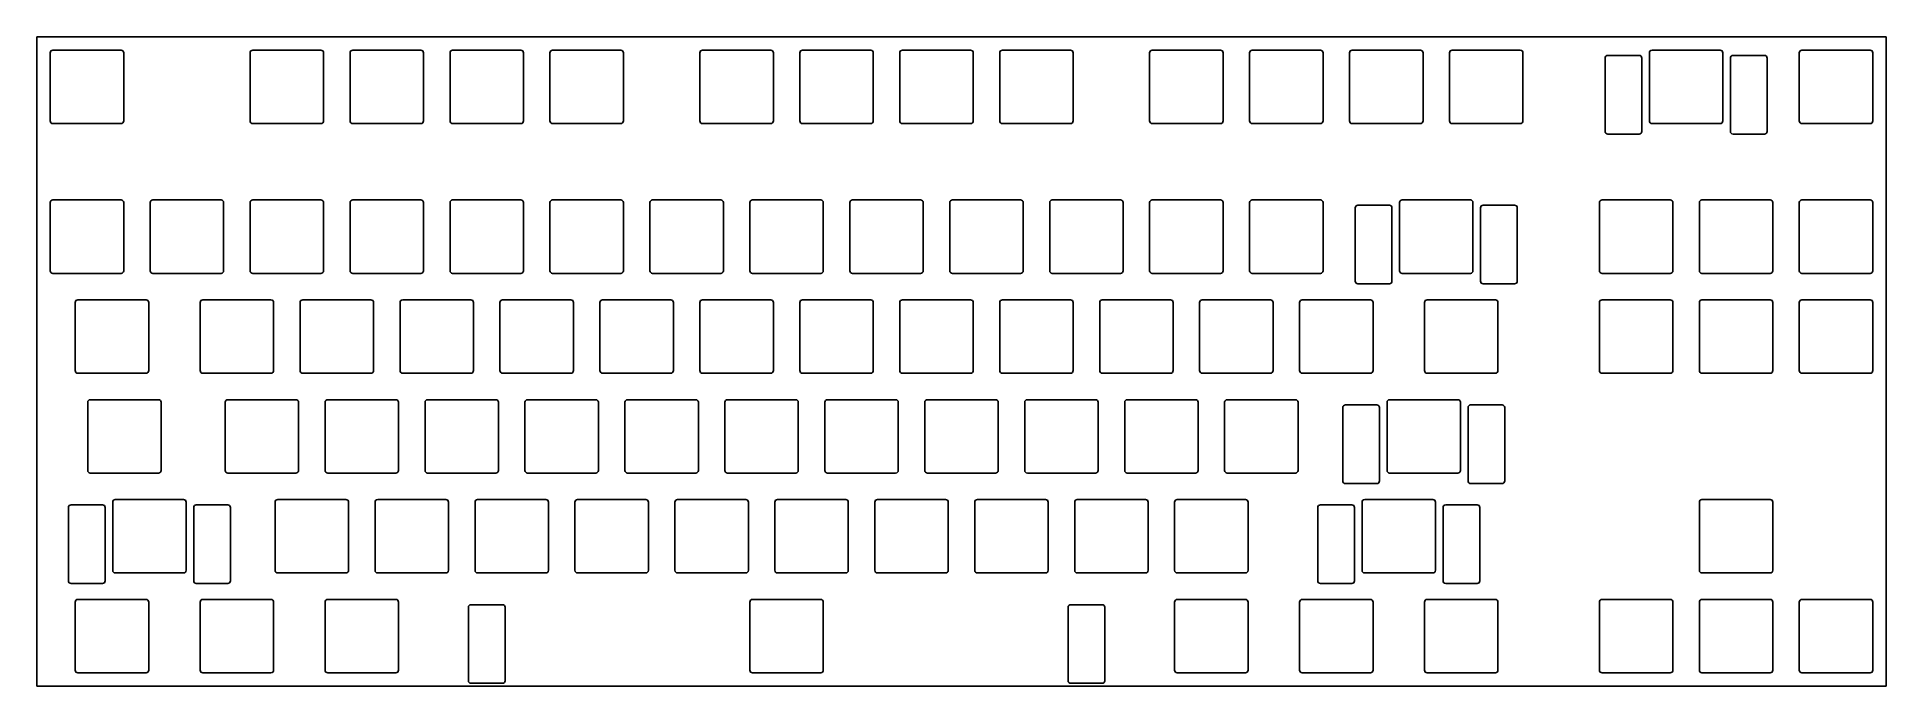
# Model space of a CAD drawing. Header units: millimetres. Extents: x 10 to 362, y -124 to 0.
import ezdxf

# ---------------------------------------------------------------- set-up
doc = ezdxf.new("R2010")
doc.units = ezdxf.units.MM

msp = doc.modelspace()

# ---------------------------------------------------------------- linework, layer by layer
for p, q in [((9.525, 0), (361.95, 0)), ((9.525, -123.825), (9.525, 0)), ((361.95, -123.825), (361.95, 0)), ((12.05, -3.025), (12.05, -16.025)), ((12.55, -2.525), (25.55, -2.525)), ((26.05, -3.025), (26.05, -16.025)), ((50.15, -3.025), (50.15, -16.025)), ((50.65, -2.525), (63.65, -2.525)), ((64.15, -3.025), (64.15, -16.025)), ((69.2, -3.025), (69.2, -16.025)), ((69.7, -2.525), (82.7, -2.525)), ((83.2, -3.025), (83.2, -16.025)), ((88.25, -3.025), (88.25, -16.025)), ((88.75, -2.525), (101.75, -2.525)), ((102.25, -3.025), (102.25, -16.025)), ((107.3, -3.025), (107.3, -16.025)), ((107.8, -2.525), (120.8, -2.525)), ((121.3, -3.025), (121.3, -16.025)), ((135.875, -3.025), (135.875, -16.025)), ((136.375, -2.525), (149.375, -2.525)), ((149.875, -3.025), (149.875, -16.025)), ((154.925, -3.025), (154.925, -16.025)), ((155.425, -2.525), (168.425, -2.525)), ((168.925, -3.025), (168.925, -16.025)), ((173.975, -3.025), (173.975, -16.025)), ((174.475, -2.525), (187.475, -2.525)), ((187.975, -3.025), (187.975, -16.025)), ((193.025, -3.025), (193.025, -16.025)), ((193.525, -2.525), (206.525, -2.525)), ((207.025, -3.025), (207.025, -16.025)), ((221.6, -3.025), (221.6, -16.025)), ((222.1, -2.525), (235.1, -2.525)), ((235.6, -3.025), (235.6, -16.025)), ((240.65, -3.025), (240.65, -16.025)), ((241.15, -2.525), (254.15, -2.525)), ((254.65, -3.025), (254.65, -16.025)), ((259.7, -3.025), (259.7, -16.025)), ((260.2, -2.525), (273.2, -2.525)), ((273.7, -3.025), (273.7, -16.025)), ((278.75, -3.025), (278.75, -16.025)), ((279.25, -2.525), (292.25, -2.525)), ((292.75, -3.025), (292.75, -16.025)), ((316.85, -3.025), (316.85, -16.025)), ((317.35, -2.525), (330.35, -2.525)), ((330.85, -3.025), (330.85, -16.025)), ((345.425, -3.025), (345.425, -16.025)), ((345.925, -2.525), (358.925, -2.525)), ((359.425, -3.025), (359.425, -16.025)), ((308.412, -4.025), (308.412, -18.025)), ((308.912, -3.525), (314.912, -3.525)), ((315.412, -4.025), (315.412, -18.025)), ((332.288, -4.025), (332.288, -18.025)), ((332.788, -3.525), (338.788, -3.525)), ((339.288, -4.025), (339.288, -18.025)), ((12.55, -16.525), (25.55, -16.525)), ((50.65, -16.525), (63.65, -16.525)), ((69.7, -16.525), (82.7, -16.525)), ((88.75, -16.525), (101.75, -16.525)), ((107.8, -16.525), (120.8, -16.525)), ((136.375, -16.525), (149.375, -16.525)), ((155.425, -16.525), (168.425, -16.525)), ((174.475, -16.525), (187.475, -16.525)), ((193.525, -16.525), (206.525, -16.525)), ((222.1, -16.525), (235.1, -16.525)), ((241.15, -16.525), (254.15, -16.525)), ((260.2, -16.525), (273.2, -16.525)), ((279.25, -16.525), (292.25, -16.525)), ((317.35, -16.525), (330.35, -16.525)), ((345.925, -16.525), (358.925, -16.525)), ((308.912, -18.525), (314.912, -18.525)), ((332.788, -18.525), (338.788, -18.525)), ((12.05, -31.6), (12.05, -44.6)), ((12.55, -31.1), (25.55, -31.1)), ((26.05, -31.6), (26.05, -44.6)), ((31.1, -31.6), (31.1, -44.6)), ((31.6, -31.1), (44.6, -31.1)), ((45.1, -31.6), (45.1, -44.6)), ((50.15, -31.6), (50.15, -44.6)), ((50.65, -31.1), (63.65, -31.1)), ((64.15, -31.6), (64.15, -44.6)), ((69.2, -31.6), (69.2, -44.6)), ((69.7, -31.1), (82.7, -31.1)), ((83.2, -31.6), (83.2, -44.6)), ((88.25, -31.6), (88.25, -44.6)), ((88.75, -31.1), (101.75, -31.1)), ((102.25, -31.6), (102.25, -44.6)), ((107.3, -31.6), (107.3, -44.6)), ((107.8, -31.1), (120.8, -31.1)), ((121.3, -31.6), (121.3, -44.6)), ((126.35, -31.6), (126.35, -44.6)), ((126.85, -31.1), (139.85, -31.1)), ((140.35, -31.6), (140.35, -44.6)), ((145.4, -31.6), (145.4, -44.6)), ((145.9, -31.1), (158.9, -31.1)), ((159.4, -31.6), (159.4, -44.6)), ((164.45, -31.6), (164.45, -44.6)), ((164.95, -31.1), (177.95, -31.1)), ((178.45, -31.6), (178.45, -44.6)), ((183.5, -31.6), (183.5, -44.6)), ((184, -31.1), (197, -31.1)), ((197.5, -31.6), (197.5, -44.6)), ((202.55, -31.6), (202.55, -44.6)), ((203.05, -31.1), (216.05, -31.1)), ((216.55, -31.6), (216.55, -44.6)), ((221.6, -31.6), (221.6, -44.6)), ((222.1, -31.1), (235.1, -31.1)), ((235.6, -31.6), (235.6, -44.6)), ((240.65, -31.6), (240.65, -44.6)), ((241.15, -31.1), (254.15, -31.1)), ((254.65, -31.6), (254.65, -44.6)), ((269.225, -31.6), (269.225, -44.6)), ((269.725, -31.1), (282.725, -31.1)), ((283.225, -31.6), (283.225, -44.6)), ((307.325, -31.6), (307.325, -44.6)), ((307.825, -31.1), (320.825, -31.1)), ((321.325, -31.6), (321.325, -44.6)), ((326.375, -31.6), (326.375, -44.6)), ((326.875, -31.1), (339.875, -31.1)), ((340.375, -31.6), (340.375, -44.6)), ((345.425, -31.6), (345.425, -44.6)), ((345.925, -31.1), (358.925, -31.1)), ((359.425, -31.6), (359.425, -44.6)), ((260.787, -32.6), (260.787, -46.6)), ((261.287, -32.1), (267.287, -32.1)), ((267.787, -32.6), (267.787, -46.6)), ((284.663, -32.6), (284.663, -46.6)), ((285.163, -32.1), (291.163, -32.1)), ((291.663, -32.6), (291.663, -46.6)), ((12.55, -45.1), (25.55, -45.1)), ((31.6, -45.1), (44.6, -45.1)), ((50.65, -45.1), (63.65, -45.1)), ((69.7, -45.1), (82.7, -45.1)), ((88.75, -45.1), (101.75, -45.1)), ((107.8, -45.1), (120.8, -45.1)), ((126.85, -45.1), (139.85, -45.1)), ((145.9, -45.1), (158.9, -45.1)), ((164.95, -45.1), (177.95, -45.1)), ((184, -45.1), (197, -45.1)), ((203.05, -45.1), (216.05, -45.1)), ((222.1, -45.1), (235.1, -45.1)), ((241.15, -45.1), (254.15, -45.1)), ((269.725, -45.1), (282.725, -45.1)), ((307.825, -45.1), (320.825, -45.1)), ((326.875, -45.1), (339.875, -45.1)), ((345.925, -45.1), (358.925, -45.1)), ((261.287, -47.1), (267.287, -47.1)), ((285.163, -47.1), (291.163, -47.1)), ((16.8125, -50.65), (16.8125, -63.65)), ((17.3125, -50.15), (30.3125, -50.15)), ((30.8125, -50.65), (30.8125, -63.65)), ((40.625, -50.65), (40.625, -63.65)), ((41.125, -50.15), (54.125, -50.15)), ((54.625, -50.65), (54.625, -63.65)), ((59.675, -50.65), (59.675, -63.65)), ((60.175, -50.15), (73.175, -50.15)), ((73.675, -50.65), (73.675, -63.65)), ((78.725, -50.65), (78.725, -63.65)), ((79.225, -50.15), (92.225, -50.15)), ((92.725, -50.65), (92.725, -63.65)), ((97.775, -50.65), (97.775, -63.65)), ((98.275, -50.15), (111.275, -50.15)), ((111.775, -50.65), (111.775, -63.65)), ((116.825, -50.65), (116.825, -63.65)), ((117.325, -50.15), (130.325, -50.15)), ((130.825, -50.65), (130.825, -63.65)), ((135.875, -50.65), (135.875, -63.65)), ((136.375, -50.15), (149.375, -50.15)), ((149.875, -50.65), (149.875, -63.65)), ((154.925, -50.65), (154.925, -63.65)), ((155.425, -50.15), (168.425, -50.15)), ((168.925, -50.65), (168.925, -63.65)), ((173.975, -50.65), (173.975, -63.65)), ((174.475, -50.15), (187.475, -50.15)), ((187.975, -50.65), (187.975, -63.65)), ((193.025, -50.65), (193.025, -63.65)), ((193.525, -50.15), (206.525, -50.15)), ((207.025, -50.65), (207.025, -63.65)), ((212.075, -50.65), (212.075, -63.65)), ((212.575, -50.15), (225.575, -50.15)), ((226.075, -50.65), (226.075, -63.65)), ((231.125, -50.65), (231.125, -63.65)), ((231.625, -50.15), (244.625, -50.15)), ((245.125, -50.65), (245.125, -63.65)), ((250.175, -50.65), (250.175, -63.65)), ((250.675, -50.15), (263.675, -50.15)), ((264.175, -50.65), (264.175, -63.65)), ((273.9875, -50.65), (273.9875, -63.65)), ((274.4875, -50.15), (287.4875, -50.15)), ((287.9875, -50.65), (287.9875, -63.65)), ((307.325, -50.65), (307.325, -63.65)), ((307.825, -50.15), (320.825, -50.15)), ((321.325, -50.65), (321.325, -63.65)), ((326.375, -50.65), (326.375, -63.65)), ((326.875, -50.15), (339.875, -50.15)), ((340.375, -50.65), (340.375, -63.65)), ((345.425, -50.65), (345.425, -63.65)), ((345.925, -50.15), (358.925, -50.15)), ((359.425, -50.65), (359.425, -63.65)), ((17.3125, -64.15), (30.3125, -64.15)), ((41.125, -64.15), (54.125, -64.15)), ((60.175, -64.15), (73.175, -64.15)), ((79.225, -64.15), (92.225, -64.15)), ((98.275, -64.15), (111.275, -64.15)), ((117.325, -64.15), (130.325, -64.15)), ((136.375, -64.15), (149.375, -64.15)), ((155.425, -64.15), (168.425, -64.15)), ((174.475, -64.15), (187.475, -64.15)), ((193.525, -64.15), (206.525, -64.15)), ((212.575, -64.15), (225.575, -64.15)), ((231.625, -64.15), (244.625, -64.15)), ((250.675, -64.15), (263.675, -64.15)), ((274.4875, -64.15), (287.4875, -64.15)), ((307.825, -64.15), (320.825, -64.15)), ((326.875, -64.15), (339.875, -64.15)), ((345.925, -64.15), (358.925, -64.15)), ((19.19375, -69.7), (19.19375, -82.7)), ((19.69375, -69.2), (32.69375, -69.2)), ((33.19375, -69.7), (33.19375, -82.7)), ((45.3875, -69.7), (45.3875, -82.7)), ((45.8875, -69.2), (58.8875, -69.2)), ((59.3875, -69.7), (59.3875, -82.7)), ((64.4375, -69.7), (64.4375, -82.7)), ((64.9375, -69.2), (77.9375, -69.2)), ((78.4375, -69.7), (78.4375, -82.7)), ((83.4875, -69.7), (83.4875, -82.7)), ((83.9875, -69.2), (96.9875, -69.2)), ((97.4875, -69.7), (97.4875, -82.7)), ((102.5375, -69.7), (102.5375, -82.7)), ((103.0375, -69.2), (116.0375, -69.2)), ((116.5375, -69.7), (116.5375, -82.7)), ((121.5875, -69.7), (121.5875, -82.7)), ((122.0875, -69.2), (135.0875, -69.2)), ((135.5875, -69.7), (135.5875, -82.7)), ((140.6375, -69.7), (140.6375, -82.7)), ((141.1375, -69.2), (154.1375, -69.2)), ((154.6375, -69.7), (154.6375, -82.7)), ((159.6875, -69.7), (159.6875, -82.7)), ((160.1875, -69.2), (173.1875, -69.2)), ((173.6875, -69.7), (173.6875, -82.7)), ((178.7375, -69.7), (178.7375, -82.7)), ((179.2375, -69.2), (192.2375, -69.2)), ((192.7375, -69.7), (192.7375, -82.7)), ((197.7875, -69.7), (197.7875, -82.7)), ((198.2875, -69.2), (211.2875, -69.2)), ((211.7875, -69.7), (211.7875, -82.7)), ((216.8375, -69.7), (216.8375, -82.7)), ((217.3375, -69.2), (230.3375, -69.2)), ((230.8375, -69.7), (230.8375, -82.7)), ((235.8875, -69.7), (235.8875, -82.7)), ((236.3875, -69.2), (249.3875, -69.2)), ((249.8875, -69.7), (249.8875, -82.7)), ((258.90575, -70.2), (264.90575, -70.2)), ((266.84375, -69.7), (266.84375, -82.7)), ((267.34375, -69.2), (280.34375, -69.2)), ((280.84375, -69.7), (280.84375, -82.7)), ((282.78175, -70.2), (288.78175, -70.2)), ((258.40575, -70.7), (258.40575, -84.7)), ((265.40575, -70.7), (265.40575, -84.7)), ((282.28175, -70.7), (282.28175, -84.7)), ((289.28175, -70.7), (289.28175, -84.7)), ((19.69375, -83.2), (32.69375, -83.2)), ((45.8875, -83.2), (58.8875, -83.2)), ((64.9375, -83.2), (77.9375, -83.2)), ((83.9875, -83.2), (96.9875, -83.2)), ((103.0375, -83.2), (116.0375, -83.2)), ((122.0875, -83.2), (135.0875, -83.2)), ((141.1375, -83.2), (154.1375, -83.2)), ((160.1875, -83.2), (173.1875, -83.2)), ((179.2375, -83.2), (192.2375, -83.2)), ((198.2875, -83.2), (211.2875, -83.2)), ((217.3375, -83.2), (230.3375, -83.2)), ((236.3875, -83.2), (249.3875, -83.2)), ((267.34375, -83.2), (280.34375, -83.2)), ((258.90575, -85.2), (264.90575, -85.2)), ((282.78175, -85.2), (288.78175, -85.2)), ((15.51825, -89.75), (15.51825, -103.75)), ((16.01825, -89.25), (22.01825, -89.25)), ((22.51825, -89.75), (22.51825, -103.75)), ((23.95625, -88.75), (23.95625, -101.75)), ((24.45625, -88.25), (37.45625, -88.25)), ((37.95625, -88.75), (37.95625, -101.75)), ((39.39425, -89.75), (39.39425, -103.75)), ((39.89425, -89.25), (45.89425, -89.25)), ((46.39425, -89.75), (46.39425, -103.75)), ((54.9125, -88.75), (54.9125, -101.75)), ((55.4125, -88.25), (68.4125, -88.25)), ((68.9125, -88.75), (68.9125, -101.75)), ((73.9625, -88.75), (73.9625, -101.75)), ((74.4625, -88.25), (87.4625, -88.25)), ((87.9625, -88.75), (87.9625, -101.75)), ((93.0125, -88.75), (93.0125, -101.75)), ((93.5125, -88.25), (106.5125, -88.25)), ((107.0125, -88.75), (107.0125, -101.75)), ((112.0625, -88.75), (112.0625, -101.75)), ((112.5625, -88.25), (125.5625, -88.25)), ((126.0625, -88.75), (126.0625, -101.75)), ((131.1125, -88.75), (131.1125, -101.75)), ((131.6125, -88.25), (144.6125, -88.25)), ((145.1125, -88.75), (145.1125, -101.75)), ((150.1625, -88.75), (150.1625, -101.75)), ((150.6625, -88.25), (163.6625, -88.25)), ((164.1625, -88.75), (164.1625, -101.75)), ((169.2125, -88.75), (169.2125, -101.75)), ((169.7125, -88.25), (182.7125, -88.25)), ((183.2125, -88.75), (183.2125, -101.75)), ((188.2625, -88.75), (188.2625, -101.75)), ((188.7625, -88.25), (201.7625, -88.25)), ((202.2625, -88.75), (202.2625, -101.75)), ((207.3125, -88.75), (207.3125, -101.75)), ((207.8125, -88.25), (220.8125, -88.25)), ((221.3125, -88.75), (221.3125, -101.75)), ((226.3625, -88.75), (226.3625, -101.75)), ((226.8625, -88.25), (239.8625, -88.25)), ((240.3625, -88.75), (240.3625, -101.75)), ((253.64325, -89.75), (253.64325, -103.75)), ((254.14325, -89.25), (260.14325, -89.25)), ((260.64325, -89.75), (260.64325, -103.75)), ((262.08125, -88.75), (262.08125, -101.75)), ((262.58125, -88.25), (275.58125, -88.25)), ((276.08125, -88.75), (276.08125, -101.75)), ((277.51925, -89.75), (277.51925, -103.75)), ((278.01925, -89.25), (284.01925, -89.25)), ((284.51925, -89.75), (284.51925, -103.75)), ((326.375, -88.75), (326.375, -101.75)), ((326.875, -88.25), (339.875, -88.25)), ((340.375, -88.75), (340.375, -101.75)), ((16.01825, -104.25), (22.01825, -104.25)), ((24.45625, -102.25), (37.45625, -102.25)), ((39.89425, -104.25), (45.89425, -104.25)), ((55.4125, -102.25), (68.4125, -102.25)), ((74.4625, -102.25), (87.4625, -102.25)), ((93.5125, -102.25), (106.5125, -102.25)), ((112.5625, -102.25), (125.5625, -102.25)), ((131.6125, -102.25), (144.6125, -102.25)), ((150.6625, -102.25), (163.6625, -102.25)), ((169.7125, -102.25), (182.7125, -102.25)), ((188.7625, -102.25), (201.7625, -102.25)), ((207.8125, -102.25), (220.8125, -102.25)), ((226.8625, -102.25), (239.8625, -102.25)), ((254.14325, -104.25), (260.14325, -104.25)), ((262.58125, -102.25), (275.58125, -102.25)), ((278.01925, -104.25), (284.01925, -104.25)), ((326.875, -102.25), (339.875, -102.25)), ((16.8125, -107.8), (16.8125, -120.8)), ((17.3125, -107.3), (30.3125, -107.3)), ((30.8125, -107.8), (30.8125, -120.8)), ((40.625, -107.8), (40.625, -120.8)), ((41.125, -107.3), (54.125, -107.3)), ((54.625, -107.8), (54.625, -120.8)), ((64.4375, -107.8), (64.4375, -120.8)), ((64.9375, -107.3), (77.9375, -107.3)), ((78.4375, -107.8), (78.4375, -120.8)), ((91.75, -108.8), (91.75, -122.8)), ((92.25, -108.3), (98.25, -108.3)), ((98.75, -108.8), (98.75, -122.8)), ((145.4, -107.8), (145.4, -120.8)), ((145.9, -107.3), (158.9, -107.3)), ((159.4, -107.8), (159.4, -120.8)), ((206.05, -108.8), (206.05, -122.8)), ((206.55, -108.3), (212.55, -108.3)), ((213.05, -108.8), (213.05, -122.8)), ((226.3625, -107.8), (226.3625, -120.8)), ((226.8625, -107.3), (239.8625, -107.3)), ((240.3625, -107.8), (240.3625, -120.8)), ((250.175, -107.8), (250.175, -120.8)), ((250.675, -107.3), (263.675, -107.3)), ((264.175, -107.8), (264.175, -120.8)), ((273.9875, -107.8), (273.9875, -120.8)), ((274.4875, -107.3), (287.4875, -107.3)), ((287.9875, -107.8), (287.9875, -120.8)), ((307.325, -107.8), (307.325, -120.8)), ((307.825, -107.3), (320.825, -107.3)), ((321.325, -107.8), (321.325, -120.8)), ((326.375, -107.8), (326.375, -120.8)), ((326.875, -107.3), (339.875, -107.3)), ((340.375, -107.8), (340.375, -120.8)), ((345.425, -107.8), (345.425, -120.8)), ((345.925, -107.3), (358.925, -107.3)), ((359.425, -107.8), (359.425, -120.8)), ((17.3125, -121.3), (30.3125, -121.3)), ((41.125, -121.3), (54.125, -121.3)), ((64.9375, -121.3), (77.9375, -121.3)), ((92.25, -123.3), (98.25, -123.3)), ((145.9, -121.3), (158.9, -121.3)), ((206.55, -123.3), (212.55, -123.3)), ((226.8625, -121.3), (239.8625, -121.3)), ((250.675, -121.3), (263.675, -121.3)), ((274.4875, -121.3), (287.4875, -121.3)), ((307.825, -121.3), (320.825, -121.3)), ((326.875, -121.3), (339.875, -121.3)), ((345.925, -121.3), (358.925, -121.3)), ((9.525, -123.825), (361.95, -123.825))]:
    msp.add_line(p, q)
for centre, start, end in [((12.55, -3.025), 90, 180), ((25.55, -3.025), 0, 90), ((50.65, -3.025), 90, 180), ((63.65, -3.025), 0, 90), ((69.7, -3.025), 90, 180), ((82.7, -3.025), 0, 90), ((88.75, -3.025), 90, 180), ((101.75, -3.025), 0, 90), ((107.8, -3.025), 90, 180), ((120.8, -3.025), 0, 90), ((136.375, -3.025), 90, 180), ((149.375, -3.025), 0, 90), ((155.425, -3.025), 90, 180), ((168.425, -3.025), 0, 90), ((174.475, -3.025), 90, 180), ((187.475, -3.025), 0, 90), ((193.525, -3.025), 90, 180), ((206.525, -3.025), 0, 90), ((222.1, -3.025), 90, 180), ((235.1, -3.025), 0, 90), ((241.15, -3.025), 90, 180), ((254.15, -3.025), 0, 90), ((260.2, -3.025), 90, 180), ((273.2, -3.025), 0, 90), ((279.25, -3.025), 90, 180), ((292.25, -3.025), 0, 90), ((317.35, -3.025), 90, 180), ((330.35, -3.025), 0, 90), ((345.925, -3.025), 90, 180), ((358.925, -3.025), 0, 90), ((308.912, -4.025), 90, 180), ((314.912, -4.025), 0, 90), ((332.788, -4.025), 90, 180), ((338.788, -4.025), 0, 90), ((12.55, -16.025), 180, 270), ((25.55, -16.025), 270, 0), ((50.65, -16.025), 180, 270), ((63.65, -16.025), 270, 0), ((69.7, -16.025), 180, 270), ((82.7, -16.025), 270, 0), ((88.75, -16.025), 180, 270), ((101.75, -16.025), 270, 0), ((107.8, -16.025), 180, 270), ((120.8, -16.025), 270, 0), ((136.375, -16.025), 180, 270), ((149.375, -16.025), 270, 0), ((155.425, -16.025), 180, 270), ((168.425, -16.025), 270, 0), ((174.475, -16.025), 180, 270), ((187.475, -16.025), 270, 0), ((193.525, -16.025), 180, 270), ((206.525, -16.025), 270, 0), ((222.1, -16.025), 180, 270), ((235.1, -16.025), 270, 0), ((241.15, -16.025), 180, 270), ((254.15, -16.025), 270, 0), ((260.2, -16.025), 180, 270), ((273.2, -16.025), 270, 0), ((279.25, -16.025), 180, 270), ((292.25, -16.025), 270, 0), ((317.35, -16.025), 180, 270), ((330.35, -16.025), 270, 0), ((345.925, -16.025), 180, 270), ((358.925, -16.025), 270, 0), ((308.912, -18.025), 180, 270), ((314.912, -18.025), 270, 0), ((332.788, -18.025), 180, 270), ((338.788, -18.025), 270, 0), ((12.55, -31.6), 90, 180), ((25.55, -31.6), 0, 90), ((31.6, -31.6), 90, 180), ((44.6, -31.6), 0, 90), ((50.65, -31.6), 90, 180), ((63.65, -31.6), 0, 90), ((69.7, -31.6), 90, 180), ((82.7, -31.6), 0, 90), ((88.75, -31.6), 90, 180), ((101.75, -31.6), 0, 90), ((107.8, -31.6), 90, 180), ((120.8, -31.6), 0, 90), ((126.85, -31.6), 90, 180), ((139.85, -31.6), 0, 90), ((145.9, -31.6), 90, 180), ((158.9, -31.6), 0, 90), ((164.95, -31.6), 90, 180), ((177.95, -31.6), 0, 90), ((184, -31.6), 90, 180), ((197, -31.6), 0, 90), ((203.05, -31.6), 90, 180), ((216.05, -31.6), 0, 90), ((222.1, -31.6), 90, 180), ((235.1, -31.6), 0, 90), ((241.15, -31.6), 90, 180), ((254.15, -31.6), 0, 90), ((269.725, -31.6), 90, 180), ((282.725, -31.6), 0, 90), ((307.825, -31.6), 90, 180), ((320.825, -31.6), 0, 90), ((326.875, -31.6), 90, 180), ((339.875, -31.6), 0, 90), ((345.925, -31.6), 90, 180), ((358.925, -31.6), 0, 90), ((261.287, -32.6), 90, 180), ((267.287, -32.6), 0, 90), ((285.163, -32.6), 90, 180), ((291.163, -32.6), 0, 90), ((12.55, -44.6), 180, 270), ((25.55, -44.6), 270, 0), ((31.6, -44.6), 180, 270), ((44.6, -44.6), 270, 0), ((50.65, -44.6), 180, 270), ((63.65, -44.6), 270, 0), ((69.7, -44.6), 180, 270), ((82.7, -44.6), 270, 0), ((88.75, -44.6), 180, 270), ((101.75, -44.6), 270, 0), ((107.8, -44.6), 180, 270), ((120.8, -44.6), 270, 0), ((126.85, -44.6), 180, 270), ((139.85, -44.6), 270, 0), ((145.9, -44.6), 180, 270), ((158.9, -44.6), 270, 0), ((164.95, -44.6), 180, 270), ((177.95, -44.6), 270, 0), ((184, -44.6), 180, 270), ((197, -44.6), 270, 0), ((203.05, -44.6), 180, 270), ((216.05, -44.6), 270, 0), ((222.1, -44.6), 180, 270), ((235.1, -44.6), 270, 0), ((241.15, -44.6), 180, 270), ((254.15, -44.6), 270, 0), ((269.725, -44.6), 180, 270), ((282.725, -44.6), 270, 0), ((307.825, -44.6), 180, 270), ((320.825, -44.6), 270, 0), ((326.875, -44.6), 180, 270), ((339.875, -44.6), 270, 0), ((345.925, -44.6), 180, 270), ((358.925, -44.6), 270, 0), ((261.287, -46.6), 180, 270), ((267.287, -46.6), 270, 0), ((285.163, -46.6), 180, 270), ((291.163, -46.6), 270, 0), ((17.3125, -50.65), 90, 180), ((30.3125, -50.65), 0, 90), ((41.125, -50.65), 90, 180), ((54.125, -50.65), 0, 90), ((60.175, -50.65), 90, 180), ((73.175, -50.65), 0, 90), ((79.225, -50.65), 90, 180), ((92.225, -50.65), 0, 90), ((98.275, -50.65), 90, 180), ((111.275, -50.65), 0, 90), ((117.325, -50.65), 90, 180), ((130.325, -50.65), 0, 90), ((136.375, -50.65), 90, 180), ((149.375, -50.65), 0, 90), ((155.425, -50.65), 90, 180), ((168.425, -50.65), 0, 90), ((174.475, -50.65), 90, 180), ((187.475, -50.65), 0, 90), ((193.525, -50.65), 90, 180), ((206.525, -50.65), 0, 90), ((212.575, -50.65), 90, 180), ((225.575, -50.65), 0, 90), ((231.625, -50.65), 90, 180), ((244.625, -50.65), 0, 90), ((250.675, -50.65), 90, 180), ((263.675, -50.65), 0, 90), ((274.4875, -50.65), 90, 180), ((287.4875, -50.65), 0, 90), ((307.825, -50.65), 90, 180), ((320.825, -50.65), 0, 90), ((326.875, -50.65), 90, 180), ((339.875, -50.65), 0, 90), ((345.925, -50.65), 90, 180), ((358.925, -50.65), 0, 90), ((17.3125, -63.65), 180, 270), ((30.3125, -63.65), 270, 0), ((41.125, -63.65), 180, 270), ((54.125, -63.65), 270, 0), ((60.175, -63.65), 180, 270), ((73.175, -63.65), 270, 0), ((79.225, -63.65), 180, 270), ((92.225, -63.65), 270, 0), ((98.275, -63.65), 180, 270), ((111.275, -63.65), 270, 0), ((117.325, -63.65), 180, 270), ((130.325, -63.65), 270, 0), ((136.375, -63.65), 180, 270), ((149.375, -63.65), 270, 0), ((155.425, -63.65), 180, 270), ((168.425, -63.65), 270, 0), ((174.475, -63.65), 180, 270), ((187.475, -63.65), 270, 0), ((193.525, -63.65), 180, 270), ((206.525, -63.65), 270, 0), ((212.575, -63.65), 180, 270), ((225.575, -63.65), 270, 0), ((231.625, -63.65), 180, 270), ((244.625, -63.65), 270, 0), ((250.675, -63.65), 180, 270), ((263.675, -63.65), 270, 0), ((274.4875, -63.65), 180, 270), ((287.4875, -63.65), 270, 0), ((307.825, -63.65), 180, 270), ((320.825, -63.65), 270, 0), ((326.875, -63.65), 180, 270), ((339.875, -63.65), 270, 0), ((345.925, -63.65), 180, 270), ((358.925, -63.65), 270, 0), ((19.69375, -69.7), 90, 180), ((32.69375, -69.7), 0, 90), ((45.8875, -69.7), 90, 180), ((58.8875, -69.7), 0, 90), ((64.9375, -69.7), 90, 180), ((77.9375, -69.7), 0, 90), ((83.9875, -69.7), 90, 180), ((96.9875, -69.7), 0, 90), ((103.0375, -69.7), 90, 180), ((116.0375, -69.7), 0, 90), ((122.0875, -69.7), 90, 180), ((135.0875, -69.7), 0, 90), ((141.1375, -69.7), 90, 180), ((154.1375, -69.7), 0, 90), ((160.1875, -69.7), 90, 180), ((173.1875, -69.7), 0, 90), ((179.2375, -69.7), 90, 180), ((192.2375, -69.7), 0, 90), ((198.2875, -69.7), 90, 180), ((211.2875, -69.7), 0, 90), ((217.3375, -69.7), 90, 180), ((230.3375, -69.7), 0, 90), ((236.3875, -69.7), 90, 180), ((249.3875, -69.7), 0, 90), ((258.90575, -70.7), 90, 180), ((264.90575, -70.7), 0, 90), ((267.34375, -69.7), 90, 180), ((280.34375, -69.7), 0, 90), ((282.78175, -70.7), 90, 180), ((288.78175, -70.7), 0, 90), ((19.69375, -82.7), 180, 270), ((32.69375, -82.7), 270, 0), ((45.8875, -82.7), 180, 270), ((58.8875, -82.7), 270, 0), ((64.9375, -82.7), 180, 270), ((77.9375, -82.7), 270, 0), ((83.9875, -82.7), 180, 270), ((96.9875, -82.7), 270, 0), ((103.0375, -82.7), 180, 270), ((116.0375, -82.7), 270, 0), ((122.0875, -82.7), 180, 270), ((135.0875, -82.7), 270, 0), ((141.1375, -82.7), 180, 270), ((154.1375, -82.7), 270, 0), ((160.1875, -82.7), 180, 270), ((173.1875, -82.7), 270, 0), ((179.2375, -82.7), 180, 270), ((192.2375, -82.7), 270, 0), ((198.2875, -82.7), 180, 270), ((211.2875, -82.7), 270, 0), ((217.3375, -82.7), 180, 270), ((230.3375, -82.7), 270, 0), ((236.3875, -82.7), 180, 270), ((249.3875, -82.7), 270, 0), ((267.34375, -82.7), 180, 270), ((280.34375, -82.7), 270, 0), ((258.90575, -84.7), 180, 270), ((264.90575, -84.7), 270, 0), ((282.78175, -84.7), 180, 270), ((288.78175, -84.7), 270, 0), ((16.01825, -89.75), 90, 180), ((22.01825, -89.75), 0, 90), ((24.45625, -88.75), 90, 180), ((37.45625, -88.75), 0, 90), ((39.89425, -89.75), 90, 180), ((45.89425, -89.75), 0, 90), ((55.4125, -88.75), 90, 180), ((68.4125, -88.75), 0, 90), ((74.4625, -88.75), 90, 180), ((87.4625, -88.75), 0, 90), ((93.5125, -88.75), 90, 180), ((106.5125, -88.75), 0, 90), ((112.5625, -88.75), 90, 180), ((125.5625, -88.75), 0, 90), ((131.6125, -88.75), 90, 180), ((144.6125, -88.75), 0, 90), ((150.6625, -88.75), 90, 180), ((163.6625, -88.75), 0, 90), ((169.7125, -88.75), 90, 180), ((182.7125, -88.75), 0, 90), ((188.7625, -88.75), 90, 180), ((201.7625, -88.75), 0, 90), ((207.8125, -88.75), 90, 180), ((220.8125, -88.75), 0, 90), ((226.8625, -88.75), 90, 180), ((239.8625, -88.75), 0, 90), ((254.14325, -89.75), 90, 180), ((260.14325, -89.75), 0, 90), ((262.58125, -88.75), 90, 180), ((275.58125, -88.75), 0, 90), ((278.01925, -89.75), 90, 180), ((284.01925, -89.75), 0, 90), ((326.875, -88.75), 90, 180), ((339.875, -88.75), 0, 90), ((24.45625, -101.75), 180, 270), ((37.45625, -101.75), 270, 0), ((55.4125, -101.75), 180, 270), ((68.4125, -101.75), 270, 0), ((74.4625, -101.75), 180, 270), ((87.4625, -101.75), 270, 0), ((93.5125, -101.75), 180, 270), ((106.5125, -101.75), 270, 0), ((112.5625, -101.75), 180, 270), ((125.5625, -101.75), 270, 0), ((131.6125, -101.75), 180, 270), ((144.6125, -101.75), 270, 0), ((150.6625, -101.75), 180, 270), ((163.6625, -101.75), 270, 0), ((169.7125, -101.75), 180, 270), ((182.7125, -101.75), 270, 0), ((188.7625, -101.75), 180, 270), ((201.7625, -101.75), 270, 0), ((207.8125, -101.75), 180, 270), ((220.8125, -101.75), 270, 0), ((226.8625, -101.75), 180, 270), ((239.8625, -101.75), 270, 0), ((262.58125, -101.75), 180, 270), ((275.58125, -101.75), 270, 0), ((326.875, -101.75), 180, 270), ((339.875, -101.75), 270, 0), ((16.01825, -103.75), 180, 270), ((22.01825, -103.75), 270, 0), ((39.89425, -103.75), 180, 270), ((45.89425, -103.75), 270, 0), ((254.14325, -103.75), 180, 270), ((260.14325, -103.75), 270, 0), ((278.01925, -103.75), 180, 270), ((284.01925, -103.75), 270, 0), ((17.3125, -107.8), 90, 180), ((30.3125, -107.8), 0, 90), ((41.125, -107.8), 90, 180), ((54.125, -107.8), 0, 90), ((64.9375, -107.8), 90, 180), ((77.9375, -107.8), 0, 90), ((92.25, -108.8), 90, 180), ((98.25, -108.8), 0, 90), ((145.9, -107.8), 90, 180), ((158.9, -107.8), 0, 90), ((206.55, -108.8), 90, 180), ((212.55, -108.8), 0, 90), ((226.8625, -107.8), 90, 180), ((239.8625, -107.8), 0, 90), ((250.675, -107.8), 90, 180), ((263.675, -107.8), 0, 90), ((274.4875, -107.8), 90, 180), ((287.4875, -107.8), 0, 90), ((307.825, -107.8), 90, 180), ((320.825, -107.8), 0, 90), ((326.875, -107.8), 90, 180), ((339.875, -107.8), 0, 90), ((345.925, -107.8), 90, 180), ((358.925, -107.8), 0, 90), ((17.3125, -120.8), 180, 270), ((30.3125, -120.8), 270, 0), ((41.125, -120.8), 180, 270), ((54.125, -120.8), 270, 0), ((64.9375, -120.8), 180, 270), ((77.9375, -120.8), 270, 0), ((92.25, -122.8), 180, 270), ((98.25, -122.8), 270, 0), ((145.9, -120.8), 180, 270), ((158.9, -120.8), 270, 0), ((206.55, -122.8), 180, 270), ((212.55, -122.8), 270, 0), ((226.8625, -120.8), 180, 270), ((239.8625, -120.8), 270, 0), ((250.675, -120.8), 180, 270), ((263.675, -120.8), 270, 0), ((274.4875, -120.8), 180, 270), ((287.4875, -120.8), 270, 0), ((307.825, -120.8), 180, 270), ((320.825, -120.8), 270, 0), ((326.875, -120.8), 180, 270), ((339.875, -120.8), 270, 0), ((345.925, -120.8), 180, 270), ((358.925, -120.8), 270, 0)]:
    msp.add_arc(centre, 0.5, start, end)

doc.saveas('drawing.dxf')
